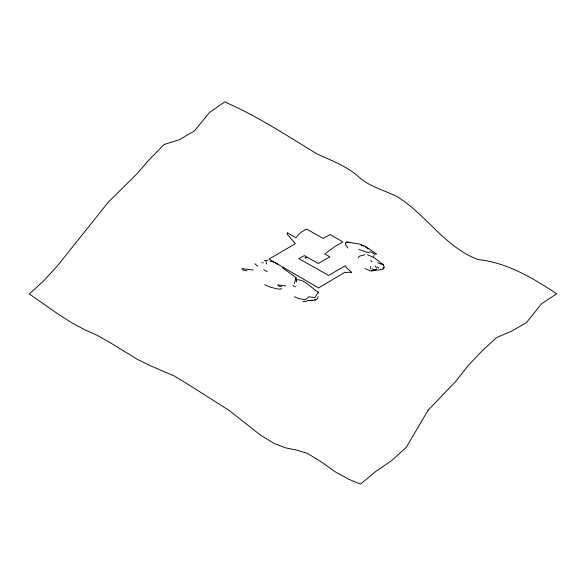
<?xml version="1.0" encoding="UTF-8"?>
<svg xmlns="http://www.w3.org/2000/svg" width="586" height="586" viewBox="0 0 586 586"><rect width="100%" height="100%" fill="white"/><g stroke="black" fill="none" stroke-linecap="round" stroke-linejoin="round"><path stroke-width="0.88" d="M296.355 282.012L296.435 280.174M345.791 243.131L346.67 241.989L353.329 243.065M373.714 256.316L373.993 255.254M345.96 242.465L345.432 244.318L347.85 248.068M282.525 267.795L296.223 277.815L294.245 283.529M318.132 296.604L317.297 298.926L315.4 300.12L312.206 300.428M295.93 279.749C305.299 279.104 310.88 288.122 318.374 292.114L314.836 297.585L308.881 296.809L305.35 299.768L298.369 298.45L294.26 296.699M358.427 257.752L359.269 256.25L365.012 254.683M295.71 278.606L296.223 277.815M383.911 267.634L382.944 268.461L384.167 267.795L384.064 266.388L382.761 263.978L380.819 262.982M281.705 288.187L280.423 289.176L277.083 288.847L270.527 287.206L264.682 284.708M383.288 269.055L377.933 270.124M376.981 269.274L372.11 270.988L370.535 270.915L365.071 268.564M371.605 270.607L376.981 270.095M302.977 301.739L306.712 301.167M373.934 270.102L372.945 270.124L374.022 270.175L372.33 268.945M277.823 284.906L285.653 285.902M264.396 260.345L268.08 260.426M349.783 242.707L346.67 241.989M253.152 270L241.718 268.652L243.329 270.102L247.124 270.813M281.47 286.598L279.009 286.21L277.998 285.228M374.007 269.853L374.798 269.978M261.686 262.616L263.282 262.909M361.899 245.058L365.312 246.318L376.666 254.082L374.725 254.163L370.865 251.855L367.634 252.529L358.859 249.416M270.065 261.202L273.486 261.986L278.028 264.176M353.834 243.102L359.452 244.054L363.357 245.981L361.328 245.087M377.618 262.696L383.478 264.923M367.444 254.727L373.399 257.313M263.715 269.714L267.165 271.633M292.993 285.529L295.395 286.876M366.829 247.937L368.125 248.786M370.557 260.763L372.139 261.81M373.443 257.261L380.197 262.279M314.631 299.314L315.246 299.776M254.91 263.766L257.774 266.286M377.289 266.813L378.798 268.205M365.298 246.655L366.184 247.512M375.187 265.919L376.542 268.088M318.374 292.114L318.755 293.015M265.868 261.268L266.571 264.132M370.528 266.623L370.77 268.989M287.492 232.92L287.015 234.034L295.366 243.688L269.033 259.1L318.608 287.931L344.942 272.212A11.244 6.49 60 0 0 347.791 272.351A11.683 6.746 60 0 1 351.109 272.622L351.651 272.307L346.223 267.48L345.308 265.78L328.614 275.413L298.772 258.587L304.442 255.584L306.639 256.851L304.998 257.796L305.54 258.111L307.196 257.159L318.257 263.546L329.852 256.858L324.827 253.95L335.815 245.93L342.839 241.879L330.167 234.561L323.15 238.407L306.903 229.236A19.77 11.42 -60 0 0 295.908 237.784L287.492 232.92M428.073 410.259L406.296 447.272L391.485 460.764L375.443 471.686L360.536 484.095L348.582 479.194L335.522 471.986L321.018 461.753L307.394 453.352L296.157 449.982L285.507 447.843L273.699 443.265L260.023 434.761L229.207 410.478L187.784 384.138L174.276 376.007L150.045 365.547L137.498 359.43L110.293 342.729L97.122 335.295L84.875 329.786L71.997 322.967L58.146 314.089L29.3 293.952L43.84 280.694L57.487 265.773L108.329 202.133L136.531 174.232L149.979 158.872L164.095 144.493L179.118 139.79L194.427 130.949L209.656 112.322L224.716 101.905C257.415 116.079 287.147 135.871 317.531 154.206C331.215 160.476 345.55 165.662 357.196 175.522C368.25 186.363 383.303 189.827 396.817 196.42C426.249 214.498 445.074 247.46 478.22 259.583C507.403 262.675 532.703 277.984 556.7 293.791L541.574 303.731L526.47 322.556L511.439 331.237L496.554 337.58L482.095 350.897L468.265 365.452L455.549 381.625L428.073 410.259M308.785 300.493L307.482 300.596L312.734 300.288L308.785 300.493"/></g></svg>
